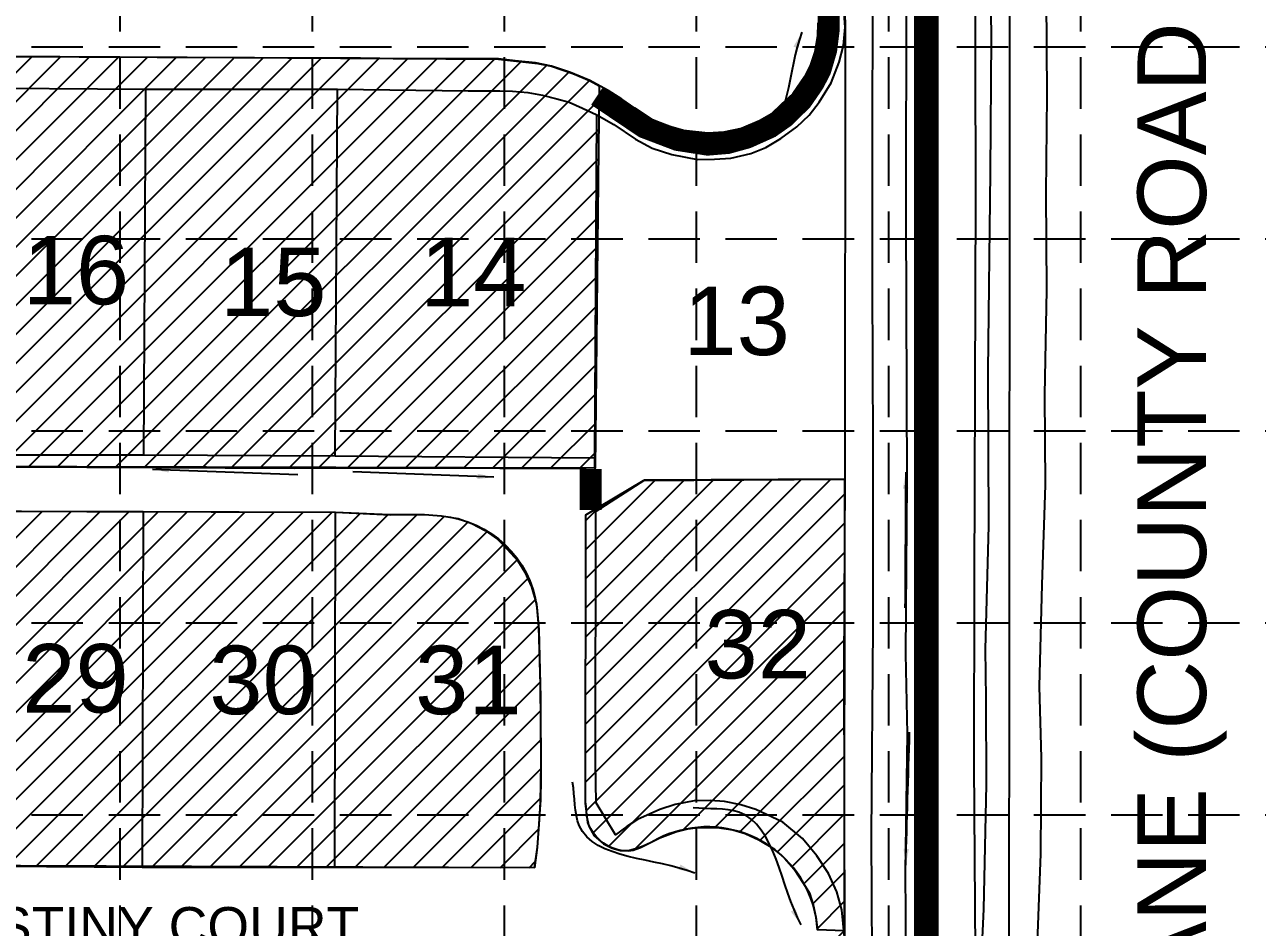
# Model space of a CAD drawing. Header units: inches. Extents: x -1048 to 3444, y -297 to 2513.
# Drawn here: x 1863.7 to 2313.3, y 997.1 to 1326.4 of the extents above; entities that cross this region are included whole.
import ezdxf

# ---------------------------------------------------------------- set-up
doc = ezdxf.new("R2010")
doc.units = ezdxf.units.IN
doc.header["$MEASUREMENT"] = 0
doc.linetypes.add('ACAD_ISO02W100', pattern=[15, 12, -3])
doc.linetypes.add('HIDDEN', pattern=[0.375, 0.25, -0.125])
for name, color, linetype in [('1 EROSION BLANKET', 84, 'Continuous'), ('1 LIMITS OF DISTURBANCE', 1, 'ACAD_ISO02W100'), ('1 SODDED LOT', 2, 'Continuous'), ('Flow Direction', 5, 'Continuous'), ('GRID', 254, 'HIDDEN'), ('Misc', 1, 'Continuous'), ('Parcel', 3, 'Continuous'), ('ParcelID', 6, 'Continuous'), ('Street Edges', 30, 'Continuous'), ('Street name', 1, 'Continuous')]:
    doc.layers.add(name, color=color, linetype=linetype)
doc.styles.get("Standard").update_dxf_attribs({"font": 'ARIAL.TTF', "height": 6})
doc.dimstyles.get("Standard").update_dxf_attribs({"dimtxt": 0.18, "dimasz": 6, "dimexe": 0.18, "dimexo": 0.0625, "dimgap": 0.09, "dimtad": 0, "dimtih": 1, "dimtoh": 1, "dimdec": 4, "dimzin": 0, "dimdsep": 46, "dimtxsty": 'Standard', "dimcen": 0.09, "dimadec": 0, "dimazin": 0, "dimtfac": 1, "dimtdec": 4, "dimtofl": 0, "dimtmove": 0, "dimatfit": 3, "dimfxl": 0, "dimtolj": 1, "dimtzin": 0, "dimarcsym": 0})

msp = doc.modelspace()

# ---------------------------------------------------------------- hatches: boundary and pattern name
at = {"layer": '1 SODDED LOT'}
h = msp.add_hatch(dxfattribs=at)
h.set_pattern_fill('ANSI31', color=256, scale=60, style=0)
h.set_pattern_definition([(45, (0, 0), (-5.303300858899106, 5.303300858899107), [])])
edge = h.paths.add_edge_path()
edge.add_line((656.0637908414428, 683.3058923743238), (731.9306908349645, 683.6650475024617))
edge.add_arc((731.9075393678228, 703.7052198284186), 20.04018569885226, 270.0661910858384, 359.48992122587)
edge.add_line((751.9469309247652, 703.526813348637), (753.390448052909, 825.4757571303107))
edge.add_line((753.390448052909, 825.4757571303107), (583.5937517564435, 830.0322103635544))
edge.add_line((583.5937517564435, 830.0322103635544), (577.7614472497698, 828.5234527893526))
edge.add_line((577.7614472497698, 828.5234527893526), (566.2416293362348, 826.4475413668379))
edge.add_arc((568.0483286923327, 810.9266795102446), 15.62566207668574, 96.6396096051316, 168.2044832728579)
edge.add_arc((497.9879998657635, 829.1759214855794), 56.7962944932671, 314.1913785358706, 344.6288261930326, ccw=False)
edge.add_line((537.5782669728505, 788.4520977633965), (529.8950550831814, 775.6026184309858))
edge.add_line((529.8950550831814, 775.6026184309858), (529.1114724274539, 773.4306018263414))
edge.add_arc((617.1169586128914, 735.6489500380762), 95.77274565650161, 156.7656593797137, 208.0295755645155)
edge.add_arc((85.70671890976934, 485.7397155468067), 491.6086488101967, 22.30025317059369, 24.63278959228529, ccw=False)
edge.add_arc((557.6236321425891, 683.7000902360369), 20.5402261959267, 213.7597187666038, 291.2762185167073)
edge.add_arc((570.9797341909772, 655.3779001816521), 10.91563047546204, 88.60072613105172, 122.7356841127174, ccw=False)
edge.add_line((571.2462885227687, 666.2902756088924), (586.3763524017359, 671.1495493675866))
edge.add_line((586.3763524017359, 671.1495493675866), (609.1289541982787, 677.1606044923865))
edge.add_line((609.1289541982787, 677.1606044923865), (628.73777648545, 680.5500239192161))
edge.add_line((628.73777648545, 680.5500239192161), (648.786054636339, 682.7529896503092))
edge.add_line((648.786054636339, 682.7529896503092), (656.0637908414428, 683.3058923743238))
h.paths.add_polyline_path([(1838.700703709486, 1508.029251489832), (1838.999046101217, 1662.240138675219), (1923.016795220861, 1661.758498624225), (1953.077022557229, 1661.543215682673), (1961.223436491748, 1661.563989464063), (1973.953634722604, 1661.017320284769), (1980.019806056107, 1660.008360428594), (1978.818571599733, 1507.605497376186)])
edge = h.paths.add_edge_path()
edge.add_line((869.2444708162457, 959.0151663957404), (869.1257950061299, 839.9710121449243))
edge.add_line((869.1257950061299, 839.9710121449243), (1016.728145144869, 839.2581668175599))
edge.add_line((1016.728145144869, 839.2581668175599), (1167.515141915614, 838.4943037344756))
edge.add_line((1167.515141915614, 838.4943037344756), (1311.825960059476, 837.9425292538499))
edge.add_line((1311.825960059476, 837.9425292538499), (1432.075092415462, 837.5169064870906))
edge.add_line((1432.075092415462, 837.5169064870906), (1481.993504488672, 836.9135853866574))
edge.add_line((1481.993504488672, 836.9135853866574), (1499.800013666068, 837.1140812882995))
edge.add_line((1499.800013666068, 837.1140812882995), (1508.712186846578, 837.2532078011336))
edge.add_arc((1507.701210684496, 902.0143698133515), 64.7690526252549, 270.8943626207775, 288.5488823178813)
edge.add_arc((1521.846671387459, 852.8687682741675), 13.85609915251788, 297.7820366515652, 364.3735731690281)
edge.add_line((1535.662422018308, 853.9254225367367), (1535.923809071301, 962.2387269929523))
edge.add_arc((1515.145402506854, 961.2832063282426), 20.80036535972667, 2.632962160070083, 83.91306644764995)
edge.add_line((1517.351017240208, 981.966302391118), (1404.610113313849, 982.7739624722362))
edge.add_line((1404.610113313849, 982.7739624722362), (1350.147530643224, 981.9620009631999))
edge.add_line((1350.147530643224, 981.9620009631999), (1306.347782186755, 978.4785001408181))
edge.add_line((1306.347782186755, 978.4785001408181), (1249.255571659503, 972.6000982324113))
edge.add_line((1249.255571659503, 972.6000982324113), (1224.505604739832, 970.9532930281157))
edge.add_line((1224.505604739832, 970.9532930281157), (1205.369226775665, 970.1486157404561))
edge.add_line((1205.369226775665, 970.1486157404561), (1175.775204191506, 969.6876436980338))
edge.add_line((1175.775204191506, 969.6876436980338), (1071.436922271161, 969.5349289038904))
edge.add_line((1071.436922271161, 969.5349289038904), (869.5721653611035, 970.4414442603975))
edge.add_line((869.5721653611035, 970.4414442603975), (869.2444708162457, 959.0151663957404))
edge = h.paths.add_edge_path()
edge.add_line((1448.518193391323, 821.5470162092552), (1123.968337119426, 823.2987480486727))
edge.add_line((1123.968337119426, 823.2987480486727), (881.4137412742148, 824.3278047402036))
edge.add_line((881.4137412742148, 824.3278047402036), (842.9042397766734, 823.8790670870249))
edge.add_line((842.9042397766734, 823.8790670870249), (791.8789581467099, 822.5520201620493))
edge.add_line((791.8789581467099, 822.5520201620493), (779.8144656469085, 822.9858720540224))
edge.add_line((779.8144656469085, 822.9858720540224), (779.3527787296243, 727.4321047775975))
edge.add_line((779.3527787296243, 727.4321047775975), (778.7818097931358, 716.1922056691856))
edge.add_line((778.7818097931358, 716.1922056691856), (778.9343831390815, 705.0636148225612))
edge.add_arc((801.7332126716998, 705.376187524117), 22.80097212294124, 180.7854778069465, 277.1618384650422)
edge.add_line((804.575864892764, 682.7531095261693), (989.1163364081767, 682.847261436933))
edge.add_line((989.1163364081767, 682.847261436933), (1277.718909636338, 680.9707952394047))
edge.add_line((1277.718909636338, 680.9707952394047), (1402.580847868501, 679.96196231061))
edge.add_line((1402.580847868501, 679.96196231061), (1448.143309509713, 679.8835070859886))
edge.add_line((1448.143309509713, 679.8835070859886), (1448.518193391323, 821.5470162092552))
h.paths.add_polyline_path([(620.3153338560896, 1219.688531170816), (754.6868600682319, 1218.335118608157), (753.4792974848351, 994.8057528221734), (612.0083598441161, 994.7788789735569)])
edge = h.paths.add_edge_path()
edge.add_line((1297.625537133647, 507.9275162178274), (1297.970793384389, 653.1433983708166))
edge.add_line((1297.970793384389, 653.1433983708166), (1699.45468154266, 651.8638928016208))
edge.add_line((1699.45468154266, 651.8638928016208), (1909.242660322807, 650.2514919691512))
edge.add_line((1909.242660322807, 650.2514919691512), (1967.383545734374, 650.0725102586212))
edge.add_arc((1966.958168123896, 511.8917384123229), 138.1814265889242, 70.33335865548742, 89.82362043238538, ccw=False)
edge.add_arc((2055.448009221584, 759.4884106441675), 124.7530977280195, 250.3333586554874, 271.7737141513172)
edge.add_line((2059.309392996216, 634.7950864119466), (2147.405355891035, 634.3135662368131))
edge.add_line((2147.405355891035, 634.3135662368131), (2155.994517648256, 634.2456671393938))
edge.add_line((2155.994517648256, 634.2456671393938), (2160.486636726821, 633.7191371045838))
edge.add_line((2160.486636726821, 633.7191371045838), (2162.347461308435, 598.3026251868614))
edge.add_line((2162.347461308435, 598.3026251868614), (2161.675020146653, 351.3542284075229))
edge.add_line((2161.675020146653, 351.3542284075229), (2151.473680015364, 350.1651374428657))
edge.add_line((2151.473680015364, 350.1651374428657), (2150.21533902362, 353.853047761143))
edge.add_arc((2112.119805515379, 340.1888697692105), 40.4719586068269, 19.73199091280025, 105.9751595761896)
edge.add_line((2100.981089690004, 379.0978461529994), (2090.784184750319, 374.4972010365364))
edge.add_line((2090.784184750319, 374.4972010365364), (2083.746362108426, 369.4852124836989))
edge.add_line((2083.746362108426, 369.4852124836989), (2073.459141791891, 363.5211557475477))
edge.add_line((2073.459141791891, 363.5211557475477), (2062.147543727651, 358.6539983881767))
edge.add_line((2062.147543727651, 358.6539983881767), (2058.293527510659, 357.419911666886))
edge.add_arc((2054.160056440009, 371.9459178820669), 15.10266332986923, 175.732871820476, 285.8840532119411, ccw=False)
edge.add_line((2039.099257899565, 373.0696558317377), (2037.970529184191, 382.1705535576584))
edge.add_line((2037.970529184191, 382.1705535576584), (2037.565081047398, 396.0955379515972))
edge.add_line((2037.565081047398, 396.0955379515972), (2038.086257382498, 504.3333488220851))
edge.add_line((2038.086257382498, 504.3333488220851), (1314.996281849035, 507.6944352368228))
edge.add_line((1314.996281849035, 507.6944352368228), (1297.625537133647, 507.9275162178274))
h.paths.add_polyline_path([(1027.749334576272, 512.8351140511513), (1028.073709614371, 654.637425317278), (1098.004298480726, 654.2886923374399), (1097.232520046129, 508.7692139916699), (1027.698577802796, 509.1990958772203)])
h.paths.add_polyline_path([(677.2973257398226, 510.7931133939792), (677.9022059860254, 656.3226895180751), (748.2418792953322, 655.9330224578007), (747.6943121928034, 510.5674083041267)])
h.paths.add_polyline_path([(676.3388147196001, 372.4395671569137), (676.7477063281349, 498.907908428042), (809.0030263203862, 498.2198774037015), (817.2526066682967, 498.2519265674537), (817.0748822047481, 359.8890511678692), (676.4900382246233, 360.7507752618567)])
h.paths.add_polyline_path([(1586.989337998986, 367.6150573976247), (1587.6754841783, 494.423930729462), (1656.97639980191, 493.988971748664), (1656.576819340964, 355.6966115608566), (1587.019006951516, 355.8512866778865)], flags=17)
edge = h.paths.add_edge_path()
edge.add_line((1446.725039916382, 356.5108507112336), (1236.296120853951, 357.9876366884155))
edge.add_arc((1231.956358623591, 379.1284494167178), 21.58164727330162, 187.979894769891, 281.60045927441627, ccw=False)
edge.add_line((1210.583689808496, 376.132364179367), (1210.796909578761, 474.3274056402415))
edge.add_arc((1225.97362665009, 478.7358901580377), 15.8040335613036, 96.08275667677111, 196.1973562356139, ccw=False)
edge.add_line((1224.298955113649, 494.4509451070935), (1232.138321559876, 495.2382968072206))
edge.add_line((1232.138321559876, 495.2382968072206), (1245.790034150557, 495.80877897353))
edge.add_line((1245.790034150557, 495.80877897353), (1302.488435475505, 495.9603725758061))
edge.add_line((1302.488435475505, 495.9603725758061), (1447.285237673261, 494.9369853073013))
edge.add_line((1447.285237673261, 494.9369853073013), (1446.725039916382, 356.5108507112336))
edge = h.paths.add_edge_path()
edge.add_line((2043.489656822871, 819.0499667874501), (2043.724281213485, 948.0064091000095))
edge.add_line((2043.724281213485, 948.0064091000095), (2041.287832121587, 963.3051708497669))
edge.add_line((2041.287832121587, 963.3051708497669), (2042.013743512578, 966.0924256256358))
edge.add_arc((2056.060333859992, 962.4341378989252), 14.5151565434017, 52.02435994356989, 165.4021964118043, ccw=False)
edge.add_line((2064.991892708224, 973.8760357318915), (2069.985422594087, 971.8289791340349))
edge.add_line((2069.985422594087, 971.8289791340349), (2076.335790537401, 968.4952667245079))
edge.add_line((2076.335790537401, 968.4952667245079), (2082.955231362639, 964.4625511236882))
edge.add_line((2082.955231362639, 964.4625511236882), (2090.881924252244, 958.9060088479118))
edge.add_line((2090.881924252244, 958.9060088479118), (2098.15488091857, 955.144473597019))
edge.add_line((2098.15488091857, 955.144473597019), (2104.743344272016, 953.3491915628083))
edge.add_line((2104.743344272016, 953.3491915628083), (2110.903963148459, 952.5797859840786))
edge.add_line((2110.903963148459, 952.5797859840786), (2116.294511552291, 952.5797859840786))
edge.add_arc((2116.294511552291, 987.10198698882), 34.52220100474142, 270, 330.3393890806672)
edge.add_line((2146.293334900553, 970.0182824745307), (2149.001845807845, 975.5173689557523))
edge.add_line((2149.001845807845, 975.5173689557523), (2151.485952548652, 981.4589665969534))
edge.add_line((2151.485952548652, 981.4589665969534), (2152.440841036603, 986.1359867392912))
edge.add_line((2152.440841036603, 986.1359867392912), (2153.012181868038, 991.6725379525296))
edge.add_line((2153.012181868038, 991.6725379525296), (2152.914662748304, 996.1460088845552))
edge.add_line((2152.914662748304, 996.1460088845552), (2162.61329732692, 995.9064828131941))
edge.add_line((2162.61329732692, 995.9064828131941), (2162.812082063643, 823.1005297883703))
edge.add_line((2162.812082063643, 823.1005297883703), (2152.889125961865, 823.0031200748226))
edge.add_line((2152.889125961865, 823.0031200748226), (2152.410290555306, 728.8375998756737))
edge.add_line((2152.410290555306, 728.8375998756737), (2152.559365333962, 692.7319004841374))
edge.add_line((2152.559365333962, 692.7319004841374), (2150.034336374973, 692.1606920111462))
edge.add_line((2150.034336374973, 692.1606920111462), (2146.40756174518, 691.7911006316644))
edge.add_line((2146.40756174518, 691.7911006316644), (2142.218743657653, 691.7952257715542))
edge.add_line((2142.218743657653, 691.7952257715542), (2116.958564416909, 691.889878340321))
edge.add_line((2116.958564416909, 691.889878340321), (2075.281344394447, 692.2435755910674))
edge.add_line((2075.281344394447, 692.2435755910674), (2050.956412078836, 692.1872127822953))
edge.add_line((2050.956412078836, 692.1872127822953), (2041.563860816426, 691.9573261403848))
edge.add_line((2041.563860816426, 691.9573261403848), (2038.731109448683, 691.769311431226))
edge.add_line((2038.731109448683, 691.769311431226), (2029.664544769146, 690.2968973971747))
edge.add_line((2029.664544769146, 690.2968973971747), (2022.371478227848, 688.3191854585784))
edge.add_line((2022.371478227848, 688.3191854585784), (2013.953994197796, 685.296917584903))
edge.add_line((2013.953994197796, 685.296917584903), (2003.055419908183, 681.564279467796))
edge.add_line((2003.055419908183, 681.564279467796), (1993.054930596662, 678.9213693304328))
edge.add_line((1993.054930596662, 678.9213693304328), (1988.701845133155, 678.2168518495791))
edge.add_line((1988.701845133155, 678.2168518495791), (1931.995207023801, 677.3835665405013))
edge.add_line((1931.995207023801, 677.3835665405013), (1842.059906811039, 677.5823912316246))
edge.add_line((1842.059906811039, 677.5823912316246), (1766.912651089939, 677.9313287055766))
edge.add_line((1766.912651089939, 677.9313287055766), (1648.436584163173, 678.7307747948098))
edge.add_line((1648.436584163173, 678.7307747948098), (1648.027414263343, 682.5757173824932))
edge.add_line((1648.027414263343, 682.5757173824932), (1648.354750183207, 687.6477670745908))
edge.add_line((1648.354750183207, 687.6477670745908), (1648.354750183207, 693.9469308649568))
edge.add_arc((1229.556755492541, 696.2375342901228), 418.8042588381526, 359.686625528818, 361.1752304559852)
edge.add_line((1648.272916203241, 704.8272945117988), (1649.642068594358, 774.1283212241342))
edge.add_line((1649.642068594358, 774.1283212241342), (1648.732499494967, 810.7785215476006))
edge.add_line((1648.732499494967, 810.7785215476006), (1649.000303349052, 819.6129023935819))
edge.add_line((1649.000303349052, 819.6129023935819), (1652.19909239367, 820.1037390607089))
edge.add_line((1652.19909239367, 820.1037390607089), (1732.27952082794, 819.6895115521738))
edge.add_line((1732.27952082794, 819.6895115521738), (1850.260259286926, 819.196497397521))
edge.add_line((1850.260259286926, 819.196497397521), (1982.82399038228, 818.8593712215406))
edge.add_line((1982.82399038228, 818.8593712215406), (2043.489656822871, 819.0499667874501))
edge = h.paths.add_edge_path()
edge.add_line((2068.292253764646, 1042.441671138765), (2068.340834263983, 1147.577828110159))
edge.add_line((2068.340834263983, 1147.577828110159), (2089.430390721885, 1160.125798500058))
edge.add_line((2089.430390721885, 1160.125798500058), (2162.778156980041, 1160.580783801001))
edge.add_line((2162.778156980041, 1160.580783801001), (2162.599688726596, 995.8831775357021))
edge.add_line((2162.599688726596, 995.8831775357021), (2152.912376283068, 996.1655627527807))
edge.add_line((2152.912376283068, 996.1655627527807), (2152.347357665751, 1000.651070631456))
edge.add_line((2152.347357665751, 1000.651070631456), (2151.259096630289, 1005.296126228295))
edge.add_arc((2112.80670110898, 993.5469514000739), 40.20733553061252, 16.99059400250163, 116.9479110946722)
edge.add_arc((2074.927675430784, 1062.426671130497), 38.44411549128857, 283.15202845617523, 300.75285058617936, ccw=False)
edge.add_arc((2083.832048752972, 1040.575745316308), 15.58558139984242, 199.7461003506176, 269.4229493056755, ccw=False)
edge.add_line((2069.162914933788, 1035.310115195802), (2068.292253764646, 1042.441671138765))
edge = h.paths.add_edge_path()
edge.add_line((2158.817930320636, 1505.955652966263), (2088.541589343609, 1506.024207855152))
edge.add_line((2088.541589343609, 1506.024207855152), (2074.375780195731, 1495.508337786692))
edge.add_line((2074.375780195731, 1495.508337786692), (2070.005683981817, 1492.855520262074))
edge.add_line((2070.005683981817, 1492.855520262074), (2069.739214364532, 1376.951182742964))
edge.add_arc((2086.4617016343, 1376.91273694466), 16.72253146407395, 179.8682744937227, 280.0822585384968)
edge.add_line((2089.389179252077, 1360.448444267343), (2098.739348264286, 1365.395721010334))
edge.add_line((2098.739348264286, 1365.395721010334), (2104.9016888766, 1366.984612071196))
edge.add_line((2104.9016888766, 1366.984612071196), (2111.461598962362, 1367.33218155004))
edge.add_line((2111.461598962362, 1367.33218155004), (2116.381521196268, 1367.183225216684))
edge.add_line((2116.381521196268, 1367.183225216684), (2124.165089626387, 1365.644167255983))
edge.add_line((2124.165089626387, 1365.644167255983), (2129.689726819852, 1363.697256361891))
edge.add_line((2129.689726819852, 1363.697256361891), (2134.42206248714, 1361.450825054259))
edge.add_line((2134.42206248714, 1361.450825054259), (2142.471632222387, 1354.417948098656))
edge.add_line((2142.471632222387, 1354.417948098656), (2149.075715163655, 1345.363329506224))
edge.add_line((2149.075715163655, 1345.363329506224), (2153.017209336782, 1331.702290601484))
edge.add_line((2153.017209336782, 1331.702290601484), (2162.601741035753, 1331.856740069837))
edge.add_line((2162.601741035753, 1331.856740069837), (2158.817930320636, 1505.955652966263))
edge = h.paths.add_edge_path()
edge.add_line((1868.182358923759, 839.3107147533756), (1724.959457468183, 839.8868169820635))
edge.add_line((1724.959457468183, 839.8868169820635), (1600.26751654898, 839.8868169820635))
edge.add_line((1600.26751654898, 839.8868169820635), (1574.07518950767, 842.6980187238514))
edge.add_arc((1575.490980230497, 855.8891224013682), 13.26686397012651, 188.002061137504, 263.8739406488953, ccw=False)
edge.add_line((1562.353294898427, 854.0422591911283), (1563.211490699861, 957.8803368865456))
edge.add_arc((1587.52773254341, 957.679369215341), 24.31707230319499, 94.01397898603858, 179.5264754606833, ccw=False)
edge.add_line((1585.825540967391, 981.9367917749896), (1971.085994099169, 980.2534949486007))
edge.add_line((1971.085994099169, 980.2534949486007), (1994.558529419761, 980.2415355686835))
edge.add_line((1994.558529419761, 980.2415355686835), (2011.26004228903, 980.0855841263201))
edge.add_arc((2011.119442371456, 965.0281322861676), 15.05810825619647, 10.589320363745685, 89.46501255016238, ccw=False)
edge.add_line((2025.921105316733, 967.7953327324194), (2024.071258523032, 877.2504654425566))
edge.add_arc((1979.074942495696, 883.67925140332), 45.45324790332614, 273.77228254587374, 351.8689732032864, ccw=False)
edge.add_line((1982.065366009738, 838.324481949955), (1868.182358923759, 839.3107147533756))
edge = h.paths.add_edge_path()
edge.add_line((2049.595372985857, 1018.821098980393), (1487.257608610134, 1020.958295173462))
edge.add_line((1487.257608610134, 1020.958295173462), (1487.548829902302, 1151.198022670568))
edge.add_line((1487.548829902302, 1151.198022670568), (1767.394943742125, 1149.41676611198))
edge.add_line((1767.394943742125, 1149.41676611198), (1886.360707953747, 1148.839768340103))
edge.add_line((1886.360707953747, 1148.839768340103), (1977.093034135918, 1148.53178610115))
edge.add_line((1977.093034135918, 1148.53178610115), (1996.859126664493, 1147.670936395789))
edge.add_line((1996.859126664493, 1147.670936395789), (2004.810295751238, 1147.701864367674))
edge.add_line((2004.810295751238, 1147.701864367674), (2009.479974006708, 1147.760166344769))
edge.add_line((2009.479974006708, 1147.760166344769), (2015.651308967213, 1147.223023770587))
edge.add_arc((2012.308796219759, 1108.820248109574), 38.54796453688611, 7.631787645756901, 85.02560826959808, ccw=False)
edge.add_line((2050.515303348682, 1113.939660472779), (2051.20562301575, 1105.770931537409))
edge.add_line((2051.20562301575, 1105.770931537409), (2051.675739551858, 1085.782894101507))
edge.add_line((2051.675739551858, 1085.782894101507), (2051.938021907505, 1057.298380077421))
edge.add_line((2051.938021907505, 1057.298380077421), (2051.876287346113, 1049.533378935553))
edge.add_line((2051.876287346113, 1049.533378935553), (2051.707722517398, 1042.881319381146))
edge.add_line((2051.707722517398, 1042.881319381146), (2051.378058306704, 1036.312495982718))
edge.add_line((2051.378058306704, 1036.312495982718), (2050.669130118342, 1026.31262097643))
edge.add_line((2050.669130118342, 1026.31262097643), (2049.595372985857, 1018.821098980393))
edge = h.paths.add_edge_path()
edge.add_line((2071.741510539196, 1164.657648975913), (1882.744539216919, 1165.158201206705))
edge.add_line((1882.744539216919, 1165.158201206705), (1609.831180809195, 1166.262977132641))
edge.add_line((1609.831180809195, 1166.262977132641), (1475.022457650799, 1166.843063470795))
edge.add_line((1475.022457650799, 1166.843063470795), (1432.584795102715, 1167.386714599024))
edge.add_line((1432.584795102715, 1167.386714599024), (1430.11235484417, 1167.467814144087))
edge.add_arc((1432.238294310008, 1232.280240878308), 64.84728427460293, 260.6932307122014, 268.12129081273906, ccw=False)
edge.add_arc((1418.261360735611, 1146.991379995298), 21.57924210974577, 80.69323071220127, 89.09124122292074)
edge.add_arc((1418.87975232632, 1185.976705892699), 17.4109879932684, 188.0028714331619, 269.0912412229204, ccw=False)
edge.add_line((1401.63832833105, 1183.552700629288), (1401.788684081193, 1291.488001241257))
edge.add_line((1401.788684081193, 1291.488001241257), (1401.786700641469, 1294.2569009075))
edge.add_arc((1424.506059033936, 1294.273175414843), 22.71936422140752, 91.0080109067859, 180.0410425509729, ccw=False)
edge.add_line((1424.106375396717, 1316.989023706622), (1498.781889263048, 1316.76038518396))
edge.add_line((1498.781889263048, 1316.76038518396), (1599.011654856891, 1315.842523929878))
edge.add_line((1599.011654856891, 1315.842523929878), (1940.511904361685, 1314.410141381552))
edge.add_line((1940.511904361685, 1314.410141381552), (2036.470842144992, 1313.851054473465))
edge.add_line((2036.470842144992, 1313.851054473465), (2050.86226756141, 1312.299240310953))
edge.add_line((2050.86226756141, 1312.299240310953), (2055.866816556847, 1311.291993974424))
edge.add_line((2055.866816556847, 1311.291993974424), (2063.600578611689, 1308.631038994367))
edge.add_line((2063.600578611689, 1308.631038994367), (2069.746624715721, 1306.021256903496))
edge.add_line((2069.746624715721, 1306.021256903496), (2073.29078357148, 1304.151256950888))
edge.add_line((2073.29078357148, 1304.151256950888), (2071.741510539196, 1164.657648975913))
edge = h.paths.add_edge_path()
edge.add_line((940.2234453152905, 1142.93499374249), (1138.088003745961, 1141.764159166162))
edge.add_line((1138.088003745961, 1141.764159166162), (1196.172609055377, 1142.203807408543))
edge.add_line((1196.172609055377, 1142.203807408543), (1231.960679739648, 1144.386718613408))
edge.add_line((1231.960679739648, 1144.386718613408), (1267.387915907018, 1147.792539878496))
edge.add_line((1267.387915907018, 1147.792539878496), (1298.717048806433, 1150.907598719348))
edge.add_line((1298.717048806433, 1150.907598719348), (1334.275894463783, 1153.683232588316))
edge.add_line((1334.275894463783, 1153.683232588316), (1346.551568198578, 1153.785691191027))
edge.add_line((1346.551568198578, 1153.785691191027), (1357.174926452682, 1152.969809036215))
edge.add_line((1357.174926452682, 1152.969809036215), (1362.483107012444, 1152.35258938754))
edge.add_line((1362.483107012444, 1152.35258938754), (1365.832268950397, 1151.514431477329))
edge.add_arc((1361.357199527369, 1139.779002595523), 12.5597188416314, 11.197341708872273, 69.12665747080808, ccw=False)
edge.add_line((1373.677833645759, 1142.217959811547), (1374.208596606188, 1137.295053125747))
edge.add_line((1374.208596606188, 1137.295053125747), (1374.103419205299, 1040.876318055592))
edge.add_line((1374.103419205299, 1040.876318055592), (1373.953256289573, 1034.384433804734))
edge.add_arc((1352.555852511634, 1030.354512234368), 21.7735885030339, -91.65739022481802, 10.665972826168115, ccw=False)
edge.add_line((1351.926097571866, 1008.590032800775), (1329.478587371666, 1007.414325623313))
edge.add_line((1329.478587371666, 1007.414325623313), (1303.698719375616, 1005.370096685449))
edge.add_line((1303.698719375616, 1005.370096685449), (1268.292088943152, 1001.737681838838))
edge.add_line((1268.292088943152, 1001.737681838838), (1226.194806689824, 997.8880660369168))
edge.add_line((1226.194806689824, 997.8880660369168), (1184.065403732087, 996.7931692921502))
edge.add_line((1184.065403732087, 996.7931692921502), (1144.908033687116, 996.1462204301897))
edge.add_line((1144.908033687116, 996.1462204301897), (1064.568862786151, 996.4907224973213))
edge.add_line((1064.568862786151, 996.4907224973213), (962.710624309957, 997.1827517341699))
edge.add_line((962.710624309957, 997.1827517341699), (832.3031814455717, 997.9035018167742))
edge.add_line((832.3031814455717, 997.9035018167742), (805.1203328707252, 997.9928304870518))
edge.add_arc((801.4401392240702, 1018.294568199747), 20.63260476604761, 182.8021267807131, 280.27470693080835, ccw=False)
edge.add_line((780.8322043810931, 1017.285905253297), (780.9838548766111, 1125.898913462602))
edge.add_arc((796.5559907783081, 1126.576572628207), 15.58687391639677, 86.63887699875761, 182.4917922910517, ccw=False)
edge.add_line((797.4698339626048, 1142.136634617806), (812.0006648890248, 1143.391290626372))
edge.add_line((812.0006648890248, 1143.391290626372), (841.8078521479001, 1143.608674921235))
edge.add_line((841.8078521479001, 1143.608674921235), (897.2751296817514, 1143.111302926494))
edge.add_line((897.2751296817514, 1143.111302926494), (940.2234453152905, 1142.93499374249))
edge = h.paths.add_edge_path()
edge.add_line((1288.498050552051, 1300.69878987321), (1288.344485486243, 1162.418988444619))
edge.add_line((1288.344485486243, 1162.418988444619), (1288.337088908942, 1162.229640997958))
edge.add_line((1288.337088908942, 1162.229640997958), (1262.994335215824, 1159.342459115482))
edge.add_line((1262.994335215824, 1159.342459115482), (1246.135455687943, 1157.645757347334))
edge.add_line((1246.135455687943, 1157.645757347334), (1222.734186458527, 1155.599081531621))
edge.add_line((1222.734186458527, 1155.599081531621), (1186.670211044397, 1153.962635011936))
edge.add_line((1186.670211044397, 1153.962635011936), (1153.391770113483, 1153.811499758536))
edge.add_line((1153.391770113483, 1153.811499758536), (1089.226131446527, 1154.201794404195))
edge.add_line((1089.226131446527, 1154.201794404195), (879.7433544538198, 1154.730129628427))
edge.add_line((879.7433544538198, 1154.730129628427), (843.9909994584559, 1155.344860090127))
edge.add_line((843.9909994584559, 1155.344860090127), (810.5609218059108, 1155.767655196893))
edge.add_line((810.5609218059108, 1155.767655196893), (804.868739051366, 1156.130949567962))
edge.add_line((804.868739051366, 1156.130949567962), (796.5347523241144, 1157.172473348935))
edge.add_arc((796.073838988833, 1171.902645809616), 14.73738178320819, 184.8794647574212, 271.79222444461004, ccw=False)
edge.add_line((781.3898677427696, 1170.649086768797), (781.5407469006186, 1282.285963547086))
edge.add_arc((802.954730504739, 1283.999609133887), 21.48244108556333, 80.04916695881133, 184.5753220743972, ccw=False)
edge.add_line((806.6669613167105, 1305.15887701804), (1101.41310134925, 1303.464184933428))
edge.add_line((1101.41310134925, 1303.464184933428), (1197.368278861415, 1304.135962201453))
edge.add_line((1197.368278861415, 1304.135962201453), (1215.79096287233, 1305.354415700294))
edge.add_line((1215.79096287233, 1305.354415700294), (1261.55364173451, 1309.778504829513))
edge.add_line((1261.55364173451, 1309.778504829513), (1288.472527539499, 1312.557692665155))
edge.add_line((1288.472527539499, 1312.557692665155), (1288.498050552051, 1300.69878987321))
edge = h.paths.add_edge_path()
edge.add_line((2041.99724239599, 1340.873350963121), (1705.932581905414, 1342.294324150183))
edge.add_line((1705.932581905414, 1342.294324150183), (1703.512041652964, 1342.331126039208))
edge.add_line((1703.512041652964, 1342.331126039208), (1697.638677189239, 1342.71383324808))
edge.add_arc((1701.708564307486, 1362.065350649352), 19.77486300551773, 184.6103284682398, 258.1230134144049, ccw=False)
edge.add_line((1681.997684747079, 1360.475874684724), (1682.364028818769, 1480.345254355912))
edge.add_arc((1696.87299192508, 1480.506222981519), 14.50985600613316, 97.07169681400609, 180.6356377392802, ccw=False)
edge.add_line((1695.08666518568, 1494.905700683812), (1715.918388253427, 1496.522508717017))
edge.add_line((1715.918388253427, 1496.522508717017), (1839.923342786209, 1495.948754644881))
edge.add_line((1839.923342786209, 1495.948754644881), (1965.039657162901, 1495.417210978514))
edge.add_line((1965.039657162901, 1495.417210978514), (1974.198823684523, 1495.221622935611))
edge.add_line((1974.198823684523, 1495.221622935611), (1982.541308900032, 1494.806591553661))
edge.add_line((1982.541308900032, 1494.806591553661), (1990.434806722045, 1493.943661649552))
edge.add_line((1990.434806722045, 1493.943661649552), (1998.241570377819, 1493.367559420864))
edge.add_line((1998.241570377819, 1493.367559420864), (2008.209277838354, 1493.52196658009))
edge.add_line((2008.209277838354, 1493.52196658009), (2019.104215821808, 1492.904352046229))
edge.add_arc((2011.786740314288, 1449.273516391883), 44.24019967969956, 9.480960426688114, 80.47933557964052, ccw=False)
edge.add_line((2055.422636249899, 1456.560755484724), (2055.722865664144, 1445.971754090131))
edge.add_line((2055.722865664144, 1445.971754090131), (2055.6618197971, 1434.625863566899))
edge.add_line((2055.6618197971, 1434.625863566899), (2057.006591929568, 1417.935265515585))
edge.add_line((2057.006591929568, 1417.935265515585), (2057.637656334899, 1409.921818128068))
edge.add_line((2057.637656334899, 1409.921818128068), (2057.706470674191, 1381.275781959887))
edge.add_line((2057.706470674191, 1381.275781959887), (2056.503776185798, 1362.767485088541))
edge.add_line((2056.503776185798, 1362.767485088541), (2055.634340892599, 1355.231517354521))
edge.add_line((2055.634340892599, 1355.231517354521), (2054.785717942608, 1350.733359046853))
edge.add_arc((2041.235736570545, 1355.195522983521), 14.26579483172753, 284.4809932935034, 341.77269434197507, ccw=False)
edge.add_line((2044.803024493051, 1341.382943244063), (2041.99724239599, 1340.873350963121))
h.paths.add_polyline_path([(868.628213339407, 1343.473810942995), (1164.953997824994, 1342.064585590217), (1192.918707319695, 1342.309675311786), (1218.736425957133, 1344.406148970055), (1291.016743523036, 1351.174431696511), (1358.553279321579, 1355.07204720309), (1428.893420943043, 1355.669388613565), (1501.999799832081, 1354.677831911657), (1568.508982723335, 1354.677831911657), (1568.732422717732, 1493.934283126387), (1487.723441467395, 1493.840645976669), (1427.98960602797, 1494.273122822013), (1359.398431252053, 1493.848127640638), (1318.624612928055, 1492.39908939929), (1281.813280180924, 1489.989415376397), (1253.522487686139, 1488.174558319398), (868.9455085996033, 1489.767341819951)])
edge = h.paths.add_edge_path()
edge.add_line((622.1648984988333, 1333.327234569222), (629.9342499681115, 1711.548991679882))
edge.add_line((629.9342499681115, 1711.548991679882), (757.1742736270407, 1709.902956498024))
edge.add_line((757.1742736270407, 1709.902956498024), (756.3771374451426, 1675.52645051685))
edge.add_line((756.3771374451426, 1675.52645051685), (756.1870248378964, 1672.77197691225))
edge.add_line((756.1870248378964, 1672.77197691225), (755.8633107592359, 1502.741277485998))
edge.add_line((755.8633107592359, 1502.741277485998), (755.0257951218991, 1427.422850191479))
edge.add_line((755.0257951218991, 1427.422850191479), (755.3398729086111, 1360.331367704193))
edge.add_line((755.3398729086111, 1360.331367704193), (755.2006303745038, 1357.112801503966))
edge.add_arc((734.1773378151199, 1353.450183762021), 21.33995311056372, -102.43589832077572, 9.882717581487896, ccw=False)
edge.add_line((729.581838386548, 1332.610918329596), (622.1648984988333, 1333.327234569222))
h.paths.add_polyline_path([(1938.167071654963, 488.4260981526741), (1937.161378751774, 353.7069499691461), (2014.599796138675, 354.7123168510216), (2021.974888068953, 360.4093935170267), (2024.99196677852, 378.8411150221627), (2023.651042907601, 434.1362865314277), (2019.963502262575, 463.9621683624318), (2010.577024525919, 478.3724293339255), (1994.821158402401, 487.7558489021867), (1979.400523246612, 489.4314650345495), (1951.576321004375, 491.4421987982996), (1938.167071654963, 491.7773164296868)], flags=17)
h.paths.add_polyline_path([(483.0251708560954, 851.2189515188065), (500.360184875688, 861.6165782036478), (514.2281875791796, 863.3495159844542), (526.9405340309386, 862.1942217992973), (539.0750417166073, 855.2624706760707), (555.832216970106, 841.9766190191231), (730.3379921372943, 842.5542626147735), (748.2508342827514, 845.4424945807368), (752.8735124908089, 850.0636643275066), (752.8735124908089, 994.4751157546916), (607.2594202627879, 996.208053535498), (595.0495265742502, 996.7588197403511), (388.7628959178874, 948.8142194611255), (483.5276236193204, 852.9250119088165)])

# ---------------------------------------------------------------- linework, layer by layer
at = {"layer": '1 EROSION BLANKET', "const_width": 8}
for points in [[(2072.533522813748, 1300.506593611993), (2089.683182869412, 1288.960665535994), (2101.846062243825, 1284.34229289529), (2112.792652303409, 1282.640789041221), (2120.090374418503, 1283.248467981743), (2127.144849689741, 1285.193044822325), (2135.537237697738, 1288.960665535994), (2140.888902418657, 1292.728286249663), (2147.139382133681, 1298.87865827837), (2151.460195380023, 1305.175039104579), (2153.920652356906, 1309.912314495379), (2156.054668212646, 1317.205470149169), (2156.907492198163, 1324.022923132797), (2156.907492198163, 1329.562104563434), (2156.907492198163, 1331.607341868827)], [(2070.137825765385, 1149.316536518687), (2070.137825765385, 1164.380218154914)]]:
    msp.add_lwpolyline(points, dxfattribs=at)
at = {"layer": '1 LIMITS OF DISTURBANCE', "ltscale": 2.5, "const_width": 9}
msp.add_lwpolyline([(1411.91207778613, 1713.295274508896), (1411.91207778613, 2269.120233517357), (1392.772821079587, 2269.120233517357), (1392.772821079587, 2310.488179948323), (1494.196410778615, 2310.488179948323), (1494.196410778615, 2265.304260522973), (1467.496281846452, 2265.304260522973), (1467.496281846452, 2059.758856234853), (2168.79618857859, 1892.945166030891), (2192.642712478138, 1886.834924209206), (2192.398707900998, 190.751923758573), (540.2099114955709, 195.8469506357178), (342.9908263385278, 197.1407132262884), (338.227187705008, 562.8573730346552), (340.0285452385051, 577.622539692582), (324.7715326042089, 575.942197675191), (323.4556872855082, 951.3685391398812), (597.8566740207971, 1012.684238659218), (616.1642161682466, 1725.519102728791)], close=True, dxfattribs=at)
at = {"layer": '1 SODDED LOT'}
for points in [[(2071.741510539196, 1164.657648975913), (1882.744539216919, 1165.158201206705), (1609.831180809195, 1166.262977132641), (1475.022457650799, 1166.843063470795), (1432.584795102715, 1167.386714599024), (1430.11235484417, 1167.467814144087, -0.03242238020542161), (1421.751164690157, 1168.286566268019, 0.03665964293500686), (1418.603611135757, 1168.567907859962, -0.3693576042597744), (1401.63832833105, 1183.552700629288), (1401.788684081193, 1291.488001241257), (1401.786700641469, 1294.2569009075, -0.4092790619841867), (1424.106375396717, 1316.989023706622), (1498.781889263048, 1316.76038518396), (1599.011654856891, 1315.842523929878), (1940.511904361685, 1314.410141381552), (2036.470842144992, 1313.851054473465), (2050.86226756141, 1312.299240310953), (2055.866816556847, 1311.291993974424), (2063.600578611689, 1308.631038994367), (2069.746624715721, 1306.021256903496), (2073.29078357148, 1304.151256950888)], [(2068.292253764646, 1042.441671138765), (2068.340834263983, 1147.577828110159), (2089.430390721885, 1160.125798500058), (2162.778156980041, 1160.580783801001), (2162.599688726596, 995.8831775357021), (2152.912376283068, 996.1655627527807), (2152.347357665751, 1000.651070631456), (2151.259096630289, 1005.296126228295, 0.4660809421175431), (2094.585529623546, 1029.388529771703, -0.07694941494217739), (2083.675082243366, 1024.990954362112, -0.3137492902662752), (2069.162914933788, 1035.310115195802)], [(2049.595372985857, 1018.821098980393), (1487.257608610134, 1020.958295173462), (1487.548829902302, 1151.198022670568), (1767.394943742125, 1149.41676611198), (1886.360707953747, 1148.839768340103), (1977.093034135918, 1148.53178610115), (1996.859126664493, 1147.670936395789), (2004.810295751238, 1147.701864367674), (2009.479974006708, 1147.760166344769), (2015.651308967213, 1147.223023770587, -0.3511447170524728), (2050.515303348682, 1113.939660472779), (2051.20562301575, 1105.770931537409), (2051.675739551858, 1085.782894101507), (2051.938021907505, 1057.298380077421), (2051.876287346113, 1049.533378935553), (2051.707722517398, 1042.881319381146), (2051.378058306704, 1036.312495982718), (2050.669130118342, 1026.31262097643)]]:
    msp.add_lwpolyline(points, format="xyb", close=True, dxfattribs=at)
at = {"layer": 'GRID', "color": 252, "linetype": 'HIDDEN', "ltscale": 75}
for p, q in [((1898.460497325327, 2439.502363304324), (1898.460497325327, -13.25711087027798)), ((1968.53049732533, 2439.502363304324), (1968.53049732533, -13.25711087027798)), ((2038.600497325334, 2439.502363304324), (2038.600497325334, -13.25711087027798)), ((2108.670497325338, 2439.502363304324), (2108.670497325338, -13.25711087027798)), ((2178.740497325341, 2439.502363304324), (2178.740497325341, -13.25711087027798)), ((2248.810497325345, 2439.502363304324), (2248.810497325345, -13.25711087027798)), ((-974.4095026748279, 1318.382363304264), (3369.930497325405, 1318.382363304264)), ((-974.4095026748279, 1248.31236330426), (3369.930497325405, 1248.31236330426)), ((-974.4095026748279, 1178.242363304256), (3369.930497325405, 1178.242363304256)), ((-974.4095026748279, 1108.172363304252), (3369.930497325405, 1108.172363304252)), ((-974.4095026748279, 1038.102363304249), (3369.930497325405, 1038.102363304249))]:
    msp.add_line(p, q, dxfattribs=at)
at = {"layer": 'Misc', "color": 7}
msp.add_lwpolyline([(2222.419765478095, 191.4034206250863), (2222.310878056111, 662.8570472528172), (2222.288500412595, 704.356628601251), (2222.604130988, 821.7970006096675), (2223.026492559773, 1266.898561215412), (2223.027835082414, 1365.350442288156), (2214.29165869705, 1633.970268904833), (2214.064296900942, 1674.322173532179), (2211.314966677744, 1759.731684551663), (2208.088233250659, 1864.700273693877), (2196.723222283385, 2266.198032022367), (1460.956951491916, 2269.477966802302)], dxfattribs=at)
at = {"layer": 'Parcel', "color": 7}
for points in [[(2158.919604004952, 1506.001160403443), (2162.947323191036, 1325.479847942222), (2162.797184700567, 1160.556791666104), (2162.477412419254, 1091.887581190114), (2162.67744900764, 993.5223351940131), (2162.790314458005, 915.7538142800322), (2162.788962125776, 822.8055611485288), (2152.937173990902, 823.0576267382967)], [(1837.449162616434, 1303.359980449443), (1907.76503967084, 1302.90289327173), (1977.857366962371, 1302.902081877731), (2025.404563454309, 1302.307500298658), (2036.999674854593, 1302.307500298658), (2041.675128413266, 1302.120624345011), (2047.192156110168, 1301.653437297934), (2052.61567118216, 1300.719051855613), (2057.758668122404, 1299.41092018008), (2062.340609056166, 1298.196223644329), (2067.20307799317, 1295.953706526475), (2072.346065061922, 1293.52430778089), (2078.581263400378, 1289.939018705219), (2086.529520630036, 1284.613039841056), (2092.514101579998, 1281.342702141099), (2099.807800049757, 1279.00674420938), (2109.158697295614, 1277.231419812686), (2115.330283752415, 1277.324854952468), (2121.314854830887, 1277.698612533847), (2128.515050547227, 1279.47393693054), (2134.032078244129, 1281.623013234528), (2139.455603187611, 1284.893350934485), (2145.346661641173, 1289.191509216545), (2149.827656718046, 1293.458130940222), (2153.496149194782, 1298.116644617461), (2157.852477224258, 1305.14259036988), (2160.833124276767, 1312.703125612169), (2162.361813348964, 1318.776971432293), (2162.947323191036, 1325.479847942222), (2162.438238424658, 1332.065176635224)], [(1907.76503967084, 1302.90289327173), (1907.004461108183, 1169.404221521434)], [(1976.943306472964, 1168.98224557497), (1977.857366962371, 1302.902081877731)], [(2071.655396391548, 1168.310127639237), (2072.346065061922, 1293.52430778089)], [(2162.67744900764, 993.5223351940131), (2161.791606471241, 1003.517532681321), (2159.943436496205, 1010.025196261035), (2156.863156494979, 1016.708739419773), (2152.687644548103, 1023.209179890667), (2147.453030309034, 1029.485964995994), (2140.255440666058, 1035.50122022564), (2130.381443292828, 1040.08161878966), (2124.873990941242, 1041.828697596638), (2119.01686079886, 1043.051649924481), (2113.684252278414, 1043.401060011794), (2107.914544051604, 1043.226354968137), (2100.920958621273, 1041.916050118466), (2095.313587047756, 1040.121144458192), (2087.2729919005, 1036.516875571836), (2083.290270153611, 1033.888764733562), (2079.232396753243, 1030.810120284494), (2072.168694129337, 1042.599079317562), (2071.861266315807, 1057.221902819728), (2072.067481742215, 1148.819552941487), (2071.655396391548, 1168.310127639237), (1976.943306472964, 1168.98224557497), (1907.004461108183, 1169.404221521434), (1836.895687914288, 1169.404221521434)], [(2162.797184700567, 1160.556791666104), (2089.722148059122, 1160.206327232777), (2072.067481742215, 1148.819552941487)], [(1413.325610214803, 1149.435894325628), (1430.673760194863, 1151.302739927653), (1438.013360590623, 1151.436086042083), (1487.543122450927, 1151.197756392162), (1557.583263609942, 1150.690600793956), (1627.850368521087, 1150.310463924123), (1697.474216950006, 1149.676970571829), (1767.099635139966, 1149.423165781298), (1836.821499843238, 1148.916015857878), (1906.940672053444, 1148.788775812863), (1977.045489341921, 1148.527832141918), (1997.159370696001, 1147.654579093706), (2009.484196488125, 1147.763563353117), (2015.701141303143, 1147.218630706492), (2021.809022280249, 1146.237749672652), (2026.826205641972, 1144.384971864382), (2031.625251455158, 1141.878277150077), (2036.163173936315, 1138.676829771823)], [(1906.940672053444, 1148.788775812863), (1906.506213535189, 1018.967316180432)], [(1976.805582465733, 1018.96507464008), (1977.045489341921, 1148.527832141918)], [(2036.163173936315, 1138.676829771823), (2039.692184339632, 1135.024537693886), (2043.599319572499, 1130.868483539592), (2046.120039878766, 1126.712429385298), (2048.514735029703, 1121.296970040115), (2050.405280195759, 1114.999915711737), (2051.161500236723, 1106.687813077936), (2051.794903753418, 1081.273773342193), (2051.920938781461, 1051.299810628516), (2051.794903753418, 1043.61741059016), (2051.293073855612, 1034.833642467934), (2050.662888842689, 1026.26965312117), (2049.654598745639, 1018.839134120991)], [(2049.654598745639, 1018.839134120991), (1976.805582465733, 1018.96507464008), (1906.506213535189, 1018.967316180432), (1836.499402648355, 1019.479635833627), (1767.083552493821, 1019.873579457074), (1697.037043436239, 1019.873579457074), (1626.999715999844, 1020.392425113827), (1557.066565409439, 1020.831891868176), (1487.258739011888, 1020.956101577626), (1432.341794201431, 1021.23873995431), (1427.239962215988, 1022.300815821977), (1422.669568388501, 1024.212554653693), (1419.055771143509, 1026.867747160253)]]:
    msp.add_lwpolyline(points, dxfattribs=at)
at = {"layer": 'Street Edges', "color": 7}
for points in [[(2162.788962125776, 822.8055611485288), (2164.375923071146, 839.589180140405), (2167.765506469006, 861.6854360227235), (2170.670863667172, 880.8785355232094), (2172.155752938172, 897.1017457409716), (2172.84948177045, 918.8684281333353), (2172.988225562607, 964.0654910619514), (2172.571707912924, 1030.752437547443), (2173.125261586993, 1106.577104661704), (2173.125261586993, 1173.250461716226), (2172.985096300274, 1231.572719091059), (2172.984385552993, 1294.902871860024), (2173.12384009243, 1355.326004196012), (2171.319854906702, 1410.890259603655), (2169.514872700482, 1480.322106596584), (2167.712160936966, 1540.605605401578), (2165.904187669272, 1598.099225235962), (2165.915555952027, 1609.340741935519), (2155.558801770323, 1610.004990467897)], [(2209.316150082132, 644.230237962513), (2209.547911189018, 713.2759848743575), (2210.077347847076, 775.2303236049029), (2210.858351035622, 836.1108588946472), (2212.286992556519, 861.7178634122811), (2211.483463140807, 880.2619328244728), (2212.733539278826, 908.7240739517911), (2212.197695057845, 953.2358550699983), (2212.374996890001, 977.4084455005504), (2213.535775529346, 1003.729238426168), (2214.518235573067, 1049.231856447539), (2214.340282222571, 1080.542132364993), (2214.161706968203, 1098.565179021949), (2215.412227323273, 1143.616599564708), (2215.175054904179, 1200.08111079994), (2215.999136762101, 1272.6555945603), (2216.360571497502, 1321.773614020663), (2215.456056738938, 1385.689928028174)], [(2209.948518183402, 191.5007777743695), (2209.543241521385, 311.1267022572556), (2209.712409245767, 419.4278170591042), (2209.546351040739, 574.2615209422293), (2209.207847776643, 677.1483170674856), (2210.050902638373, 766.7128067454987), (2210.313750802998, 851.3713813395343), (2209.832318234978, 919.533487508681), (2210.4624351856, 988.0113677957088), (2209.993213650729, 1056.638187111346), (2210.153141660458, 1123.233156696622), (2210.598326117142, 1263.782609664621), (2210.420797240717, 1367.848139981793)], [(2167.173189373723, 701.5146058955215), (2170.452913825446, 705.6775832883714), (2172.75757972519, 710.1062881965136), (2174.287168706047, 714.146463226768), (2174.721864169363, 718.5624622897221), (2175.084103806987, 724.7159048163339), (2174.889334965281, 775.9207162862331), (2175.106021225305, 816.3030871956043), (2175.873614629289, 830.874977840077), (2177.20191877921, 842.5551565847063), (2179.327197520915, 856.8899263086123), (2181.813215248179, 870.0639583406328), (2183.318616087199, 881.9211109521711), (2184.381255458053, 892.7164260370419), (2184.73546858167, 902.0959672109984), (2185.444250246499, 922.5170297223021), (2185.090037122882, 939.6833586176072), (2185.270678115212, 985.0681041965418), (2184.916464991595, 1017.615411982597), (2185.717763830777, 1067.661029302321), (2185.147762863831, 1096.851491378452), (2185.572200580466, 1159.771199931907), (2185.246519591507, 1256.387349026541), (2185.321887866932, 1340.908781955785)], [(2236.317101470522, 1336.342312436389), (2236.581904190169, 1300.541033146952), (2236.183490853173, 1264.843827904631), (2236.450179027412, 1229.696129318785), (2235.65335235342, 1191.344854304293), (2235.914611208149, 1158.425913182815), (2234.719371197161, 1122.19789739051), (2233.781441444899, 1084.969098025944), (2234.472998549374, 1058.952078530732), (2234.185195257993, 1023.921986682134), (2232.623337979347, 981.9789087436402), (2232.037642733791, 949.0096952386994), (2231.647778107148, 901.8184755191496), (2232.038235023192, 858.7048964844971), (2231.452342347835, 815.4383044289843), (2231.452342347835, 772.1296390412635), (2231.258703199706, 726.8993430031742), (2230.868236412172, 685.1513457436649), (2230.671398901277, 641.6931512226065)], [(2153.029059897788, 1327.028534192697), (2152.855823438673, 1322.268160759405), (2151.903027849898, 1316.555717179283), (2150.170673131463, 1311.362584588341), (2148.159917836827, 1307.323635311797), (2143.915649270293, 1301.178432574025), (2139.584757537848, 1297.283583130818), (2135.946811641861, 1293.821492845262), (2131.702543075327, 1291.311478381321), (2125.206210413015, 1288.541808422789), (2118.709887623412, 1287.156973443523), (2112.906490924848, 1286.810766117404), (2103.98486758035, 1287.762836264234), (2098.537599311328, 1289.424453241339), (2092.661657932671, 1291.688159306661), (2086.219358617411, 1296.003357151188), (2081.5469204495, 1299.186701963052), (2076.520515975748, 1302.440782978694), (2069.827676874602, 1305.996609374481), (2062.819019622737, 1308.967728550654), (2055.881159581128, 1311.302182169326), (2050.076015412724, 1312.434035201987), (2042.642594644763, 1313.212190191402), (2036.483464425093, 1313.919597627467), (2018.957990683584, 1313.99752378473), (2000.409832432455, 1313.99752378473), (1986.250933380932, 1314.139007541857), (1947.490324629556, 1314.347516192913), (1898.436200364898, 1314.527730362458), (1832.790244888254, 1314.888147351976)], [(1405.769195213774, 1173.414326774428), (1407.690859164759, 1171.951315947329), (1410.436084918127, 1170.488299445445), (1414.00488234659, 1169.391039906423), (1418.671772050942, 1168.568093833462), (1430.201726138715, 1167.47083429444), (1458.99914053992, 1167.008759193854), (1505.393487364518, 1166.825877875029), (1568.527341411556, 1166.458333354668), (1645.016337365907, 1166.091600328663), (1730.749113095904, 1165.815164492752), (1817.778254755884, 1165.248871952744), (1886.328505104791, 1165.038893532191), (1961.945977626941, 1164.622823919291), (2005.438389157196, 1164.726797342926), (2068.468935156809, 1164.518300041442)], [(2068.278885470938, 1042.466705919395), (2068.570061335113, 1037.811457891236), (2069.443579054925, 1034.029071351076), (2071.384731737333, 1030.537642423439), (2074.781753867903, 1027.53112960884), (2077.984658755689, 1025.979382157716), (2080.993446400693, 1025.203508432153), (2083.905175424305, 1025.009538582067), (2085.652210863931, 1025.300490519804), (2088.36983251747, 1026.270334095454), (2095.357984148683, 1029.761768697877), (2101.181442195906, 1031.992407786913), (2105.54904066768, 1033.059233450213), (2109.334287411104, 1033.544155238037), (2116.225380420925, 1033.544155238037), (2122.040752717878, 1032.651119886867), (2126.545996525776, 1031.317244483207), (2131.468391989625, 1029.066329384857), (2137.141656485102, 1025.648269761564), (2140.896021388662, 1022.396946691772), (2144.316668916545, 1018.395314806007), (2147.820750724703, 1013.059807516583), (2149.906509004459, 1009.558385291324), (2151.241398252587, 1005.390022526843), (2152.32598465989, 1000.804818378605), (2152.912305218044, 996.1621173016338)]]:
    msp.add_lwpolyline(points, dxfattribs=at)

# ---------------------------------------------------------------- texts
at = {"layer": 'ParcelID', "color": 7}
for s, p in [('16', (1862.961724321831, 1224.37852593054)), ('14', (2007.8942493995, 1223.651579066294)), ('15', (1934.948160795704, 1220.095032428307)), ('13', (2103.969577182625, 1205.868828854366)), ('32', (2111.656596462017, 1087.90989679752)), ('29', (1862.832212349063, 1075.472540036602)), ('30', (1931.033839102909, 1074.879777535273)), ('31', (2006.092344978993, 1074.86921255224))]:
    msp.add_text(s, height=25, dxfattribs=at).set_placement(p)
at = {"layer": 'Street name', "color": 7}
msp.add_text('KREYMER LANE (COUNTY ROAD 432)', height=25, rotation=90, dxfattribs=at).set_placement((2294.580538344452, 774.273766714281))
msp.add_text('DESTINY COURT', height=14, dxfattribs=at).set_placement((1826.03266221272, 990.5239496039576))

# ---------------------------------------------------------------- leaders
at = {"layer": 'Flow Direction', "color": 7, "path_type": 1}
for points in [[(2147.209737566129, 1323.630100513635), (2131.155012736346, 1283.065308624164), (2114.641589380046, 1279.856795742514)], [(1910.312673813851, 1164.23778087463), (1963.375446893659, 1162.344112109779)], [(2034.884579789559, 1161.37552896372), (1983.407552994233, 1163.328877743157)], [(2185.058520877732, 1163.183456646572), (2184.777341356152, 1113.734501916116)], [(2185.059665970573, 1019.748629875721), (2186.465533964007, 1068.354705115108)], [(2108.08004945319, 1016.842829370786), (2065.981925320893, 1034.258800115895), (2063.568661899963, 1050.067149688418)], [(2146.960482443257, 998.087162021342), (2124.168505164356, 1039.081686329985), (2107.543770886648, 1040.689313176654)]]:
    msp.add_leader(points, dimstyle='Standard', override={"dimgap": 0.09, "dimtad": 0}, dxfattribs=at)

doc.saveas('drawing.dxf')
